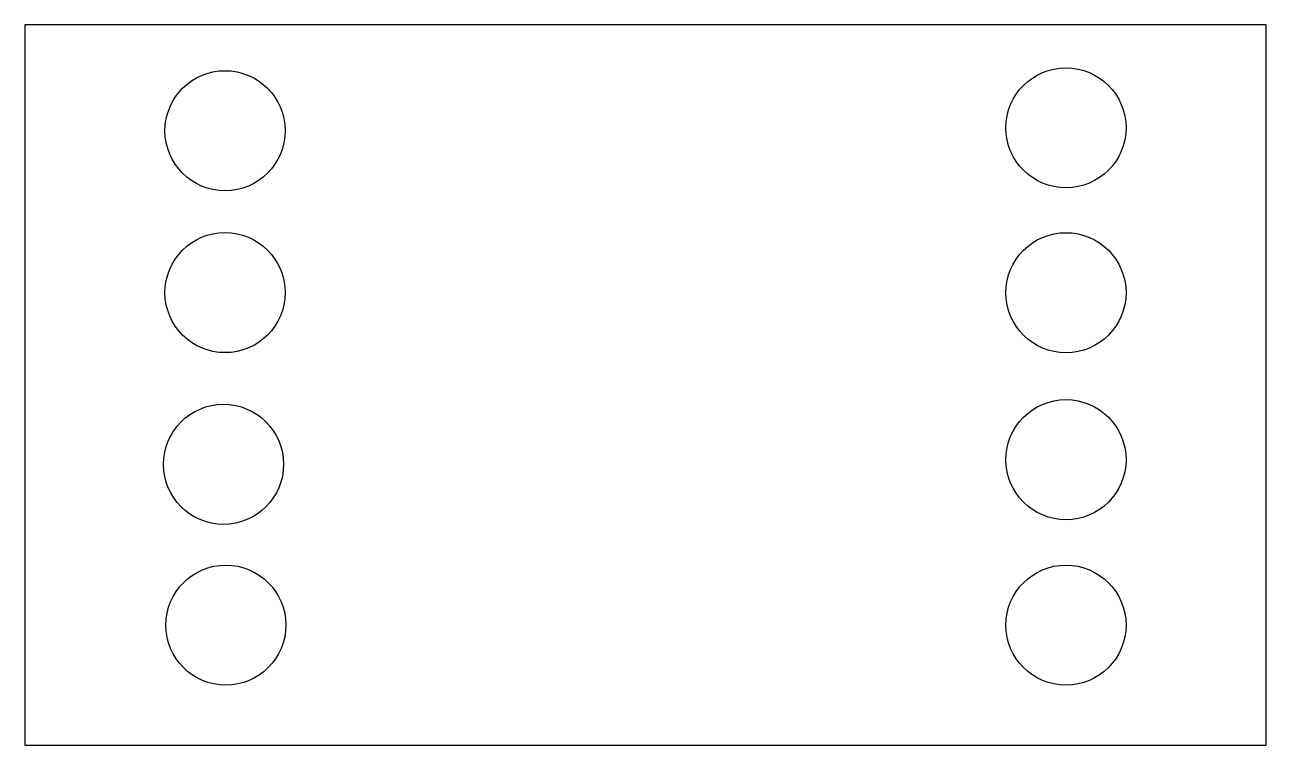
# Model space of a CAD drawing. Header units: millimetres. Extents: x -155 to 0, y -90 to 0.
import ezdxf

# ---------------------------------------------------------------- set-up
doc = ezdxf.new("R2010")
doc.units = ezdxf.units.MM
doc.layers.get('0').update_dxf_attribs({"linetype": 'CONTINUOUS'})

msp = doc.modelspace()

# ---------------------------------------------------------------- linework, layer by layer
msp.add_lwpolyline([(0, -90), (0, 0), (-155, 0), (-155, -90)], close=True)
for centre in [(-130, -13.23), (-25, -12.87), (-130, -33.46), (-25, -33.47), (-130.19, -54.91), (-25, -54.33), (-129.9, -75), (-25, -75)]:
    msp.add_circle(centre, 7.5)

doc.saveas('drawing.dxf')
